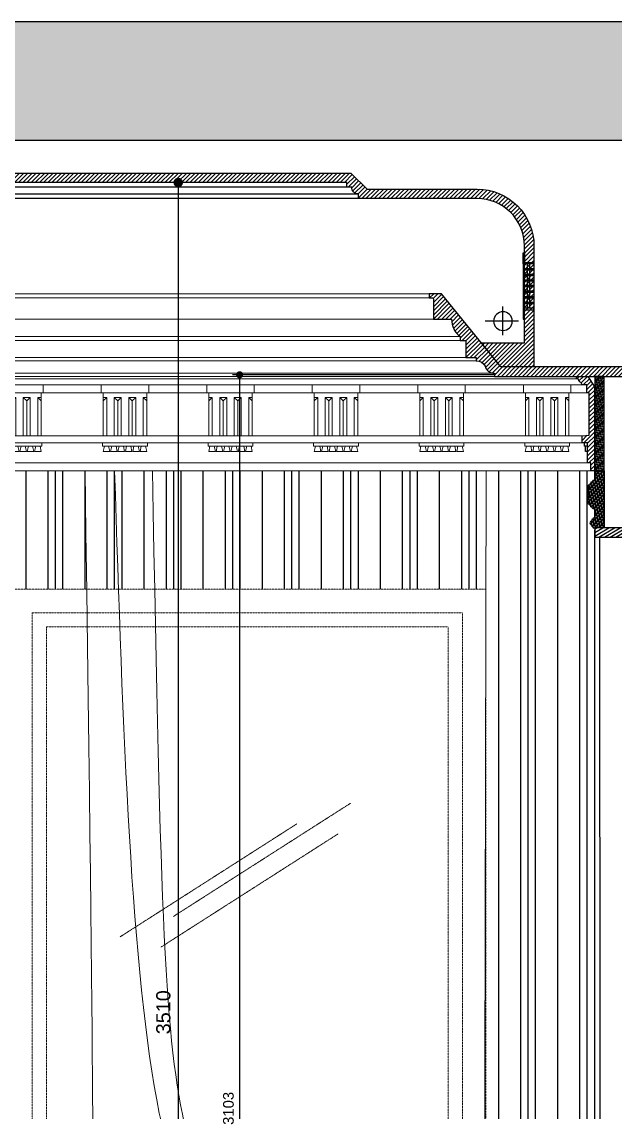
# Model space of a CAD drawing. Header units: inches. Extents: x 274057 to 444617, y 485849 to 635630.
# Drawn here: x 358413 to 359668, y 517943 to 520249 of the extents above; entities that cross this region are included whole.
import ezdxf

# ---------------------------------------------------------------- set-up
doc = ezdxf.new("R2010")
doc.units = ezdxf.units.IN
doc.header["$MEASUREMENT"] = 0
doc.linetypes.add('DASHDOT', pattern=[1, 0.5, -0.25, 0, -0.25])
doc.linetypes.add('HIDDEN', pattern=[0.375, 0.25, -0.125])
for name, color, linetype in [('Calliper_wall hatch_CHB', 8, 'Continuous'), ('CQ centerline', 8, 'Continuous'), ('CQ curtains and frames', 252, 'Continuous'), ('CQ Grg Gypsum', 41, 'Continuous'), ('CQ Light Elevation', 4, 'Continuous'), ('CQ PANEL DIMENSION', 1, 'Continuous'), ('CQ section wall', 3, 'Continuous'), ('CQ wall section', 5, 'Continuous'), ('CQ Wood Section', 60, 'Continuous'), ('FURNITURE', 252, 'Continuous'), ('gypsum', 31, 'Continuous'), ('Layer7', 8, 'Continuous'), ('METAL', 5, 'Continuous'), ('PROJECTION', 8, 'Continuous')]:
    doc.layers.add(name, color=color, linetype=linetype)
for name, color, linetype, lineweight in [('CQ Architectural Window', 8, 'HIDDEN', 18), ('CQ Grille', 211, 'A-4010 WALL SECTIONS$0$BATTING', 0), ('CQ gypsum 2', 42, 'Continuous', 0), ('CQ Gypsum Hatch', 8, 'Continuous', 20), ('CQ wooh hatch', 8, 'HIDDEN', 18)]:
    doc.layers.add(name, color=color, linetype=linetype, lineweight=lineweight)
doc.styles.get("Standard").update_dxf_attribs({"font": 'arial.ttf'})
doc.linetypes.add('A-4010 WALL SECTIONS$0$BATTING', pattern='A,0.0001,-0.1,[134,ltypeshp.shx,S=0.1,R=0,X=-0.1,Y=0],-0.2,[134,ltypeshp.shx,S=0.1,R=180,X=0.1,Y=0],-0.1', length=0.4001000000000001)
doc.dimstyles.new('chester 15', dxfattribs={"dimscale": 0.15, "dimtxt": 150, "dimasz": 100, "dimexe": 100, "dimexo": 0, "dimgap": 80, "dimtad": 1, "dimdec": 0, "dimzin": 0, "dimdsep": 46, "dimtxsty": 'Standard', "dimblk": 'DOT', "dimcen": 100, "dimclrd": 1, "dimclre": 1, "dimclrt": 3, "dimadec": 0, "dimazin": 0, "dimtfac": 1, "dimtdec": 0, "dimtofl": 0, "dimtmove": 0, "dimatfit": 3, "dimfxl": 1, "dimtolj": 1, "dimtzin": 0, "dimlwd": -1, "dimarcsym": 0})
doc.dimstyles.new('CQ 20', dxfattribs={"dimscale": 0.2, "dimtxt": 150, "dimasz": 100, "dimexe": 100, "dimexo": 20, "dimgap": 80, "dimtad": 1, "dimdec": 0, "dimzin": 0, "dimdsep": 46, "dimtxsty": 'Standard', "dimblk": 'DOT', "dimcen": 100, "dimclrd": 1, "dimclre": 1, "dimclrt": 3, "dimadec": 0, "dimazin": 0, "dimtfac": 1, "dimtdec": 0, "dimtofl": 0, "dimtmove": 0, "dimatfit": 3, "dimfxl": 1, "dimtolj": 1, "dimtzin": 0, "dimlwd": -1, "dimarcsym": 0})
pattern_1 = [(135, (0, 0), (-4.419417382415922, -4.419417382415921), [])]

# ---------------------------------------------------------------- blocks, each defined once
blk = doc.blocks.new('ff15 section c and d')
at = {"layer": 'Calliper_wall hatch_CHB', "ltscale": 300}
h = blk.add_hatch(dxfattribs=at)
h.set_pattern_fill('AR-CONC', color=256, scale=10, angle=-13.97142328298541, style=0)
h.set_pattern_definition([(36.02857671701459, (0, 0), (68.08902030313823, -23.40695012282104), [7.499999999999999, -82.49999999999999]), (341.0285767170146, (0, 0), (4.696115536243486, 76.3439315510138), [5.999999999999999, -65.99999999999999]), (86.48002117701459, (5.674084953584182, -1.950579099106356), (72.78513543292026, 52.93698073081826), [6.374019199999998, -70.11421119999999]), (32.21277671701459, (4.828758459330068, 19.40832532037343), (99.57057156855156, -41.8295132602665), [11.25, -123.75]), (82.66421220701459, (13.12630211951361, 15.92253007405435), (114.2200327004975, 71.96376963835556), [9.5610342, -105.171376]), (337.2127407070146, (4.828758459330068, 19.40832532037343), (114.2200326282026, 71.96376960434822), [8.999999999999998, -99.00000009999998]), (7.028576717014594, (13.32573150468427, 12.14186476061504), (48.20408439676929, -53.48239193755776), [7.5, -82.5]), (312.0285767170146, (13.32573150468427, 12.14186476061504), (41.11958765836135, 64.49518506525862), [6, -66]), (57.48002145701459, (17.34273850980581, 7.684998795658897), (89.32367130771898, 11.01279315133763), [6.374019000000001, -70.1142112]), (23.52857671701459, (0, 0), (9.217332202967913, 32.01097604041668), [0, -65.19999999999999, 0, -67, 0, -66.25]), (353.5285767170146, (0, 0), (35.05129027384089, 31.92285780031209), [0, -38.2, 0, -63.7, 0, -25.25]), (313.5285767170146, (-21.64028273221637, 5.384065682153026), (51.25843738430952, -15.07725946313922), [0, -25, 0, -78, 0, -103.5]), (303.5285767170146, (-31.34444539240308, 7.798444911818059), (59.01024838598843, -4.365975426402441), [0, -32.5, 0, -51.8, 0, -73.5])])
h.paths.add_polyline_path([(359082.0712778934, 520249.2839683096), (351543.955870374, 520249.2839683096), (351543.955870374, 519999.2839683681), (359082.0712778934, 519999.2839683681)])
h.paths.add_polyline_path([(359082.0712778934, 516299.2839683595), (351543.955870374, 516299.2839683595), (351543.955870374, 516049.2839684301), (359082.0712778934, 516049.2839684301)])
at = {"layer": 'CQ section wall', "elevation": -2.668161488496368e-07}
for points in [[(359082.0712778934, 520249.2839683121), (351543.955870374, 520249.2839683096)], [(351543.9558703739, 519999.2839683951), (359082.0712778934, 519999.2839683681)]]:
    blk.add_lwpolyline(points, dxfattribs=at)
blk = doc.blocks.new('ff15 section ceiling c and f')
at = {"layer": 'CQ Gypsum Hatch'}
h = blk.add_hatch(dxfattribs=at)
h.set_pattern_fill('ANSI31', color=256, scale=50, angle=90, style=0)
h.set_pattern_definition(pattern_1)
edge = h.paths.add_edge_path()
edge.add_line((394036.439633888, 532076.9053638317), (394287.719992024, 532076.9053637873))
edge.add_line((394287.719992024, 532076.9053637873), (394287.7199920233, 532086.9053637873))
edge.add_arc((394287.854280231, 532100.913211204), 14.00849108827068, 269.4507427432639, 360.0000000001615)
edge.add_line((394301.8627713193, 532100.913211204), (394311.8627713193, 532100.9132112039))
edge.add_line((394311.8627713193, 532100.9132112039), (394311.8627713189, 532110.9132125812))
edge.add_line((394311.8627713189, 532110.9132125811), (395291.0772127289, 532110.913211397))
edge.add_line((395291.0772127288, 532110.9132113971), (395291.0772127284, 532100.9132112039))
edge.add_line((395291.0772127285, 532100.9132112039), (395301.0772127284, 532100.9132112036))
edge.add_arc((395315.0857038166, 532100.9132112039), 14.00849108815448, 180.0000000005075, 270.5492572549534)
edge.add_line((395315.2199920238, 532086.9053637874), (395315.2199920238, 532076.9053638529))
edge.add_line((395315.2199920238, 532076.9053638527), (395465.2201379443, 532076.9053637873))
edge.add_line((395465.2201379443, 532076.9053637874), (395465.2201379437, 532086.9053637873))
edge.add_arc((395465.3544261516, 532100.9132112039), 14.00849108816001, 269.4507427423929, 359.9999999993524)
edge.add_line((395479.3629172397, 532100.9132112036), (395489.3629172397, 532100.9132112038))
edge.add_line((395489.3629172397, 532100.9132112038), (395489.3629172393, 532110.9132125811))
edge.add_line((395489.3629172393, 532110.9132125811), (396468.5772127289, 532110.913211397))
edge.add_line((396468.5772127289, 532110.9132113969), (396468.5772127284, 532100.9132112039))
edge.add_line((396468.5772127284, 532100.9132112039), (396478.5772127284, 532100.9132112038))
edge.add_arc((396492.5857038167, 532100.9132112039), 14.00849108830988, 180.0000000001041, 270.5492572545438)
edge.add_line((396492.7199920238, 532086.9053637872), (396492.7199920238, 532076.905363853))
edge.add_line((396492.7199920238, 532076.905363853), (396642.7198461024, 532076.9053637873))
edge.add_line((396642.7198461024, 532076.9053637873), (396642.7198461017, 532086.9053637875))
edge.add_arc((396642.8541343096, 532100.913211204), 14.0084910881034, 269.4507427424481, 359.9999999991214)
edge.add_line((396656.8626253977, 532100.9132112039), (396666.8626253977, 532100.9132112041))
edge.add_line((396666.8626253977, 532100.913211204), (396666.8626253973, 532110.9132125812))
edge.add_line((396666.8626253973, 532110.9132125812), (397646.077212729, 532110.9132113972))
edge.add_line((397646.077212729, 532110.9132113972), (397646.0772127285, 532100.913211204))
edge.add_line((397646.0772127284, 532100.913211204), (397656.0772127283, 532100.9132112039))
edge.add_arc((397670.0857038166, 532100.9132112039), 14.00849108825339, 180.0000000001616, 270.5492572548936)
edge.add_line((397670.2199920238, 532086.9053637873), (397670.2199920237, 532076.9053637874))
edge.add_line((397670.2199920237, 532076.9053637874), (397820.2199920233, 532076.9053637875))
edge.add_line((397820.2199920234, 532076.9053637875), (397820.2199920228, 532086.9053637874))
edge.add_arc((397820.3542802306, 532100.9132112039), 14.00849108818704, 269.450742742856, 359.999999999988)
edge.add_line((397834.3627713188, 532100.9132112039), (397844.3627713188, 532100.9132112039))
edge.add_line((397844.3627713188, 532100.9132112039), (397844.3627713185, 532110.9132125812))
edge.add_line((397844.3627713185, 532110.9132125813), (398823.5790644192, 532110.9132113974))
edge.add_line((398823.5790644193, 532110.9132113974), (398823.5790644189, 532100.9132112041))
edge.add_line((398823.5790644189, 532100.9132112041), (398833.5790644188, 532100.913211204))
edge.add_arc((398847.5875555072, 532100.9132112042), 14.00849108843663, 180.0000000012017, 270.5492572539634)
edge.add_line((398847.7218437142, 532086.9053637874), (398847.7218437142, 532076.9053637874))
edge.add_line((398847.7218437142, 532076.9053637874), (398997.7218437145, 532076.905363813))
edge.add_line((398997.7218437145, 532076.905363813), (399099.2795025873, 532076.905363813))
edge.add_arc((399099.2795025872, 531976.905363813), 100.0000000000745, -1.5006662579253316e-11, 89.9999999999851, ccw=False)
edge.add_line((399199.2795025873, 531976.905363813), (399199.2795025872, 531771.6342305428))
edge.add_line((399199.2795025872, 531771.6342305428), (399108.130818705, 531771.6342305428))
edge.add_line((399108.130818705, 531771.6342305429), (399149.2796168165, 531720.9131768205))
edge.add_line((399149.2796168164, 531720.9131768204), (399219.2795025872, 531720.913180852))
edge.add_line((399219.2795025872, 531720.9131808521), (399219.2795025872, 531976.905363813))
edge.add_arc((399099.2795025872, 531976.905363813), 120.000000000095, -2.710150644075063e-11, 89.99999999997961)
edge.add_line((399099.2795025872, 532096.905363813), (398997.7218437056, 532096.905363853))
edge.add_line((398997.7218437056, 532096.9053638529), (398866.0463409327, 532096.9053637955))
edge.add_line((398866.0463409327, 532096.9053637956), (398831.7109096194, 532130.9132113883))
edge.add_line((398831.7109096195, 532130.9132113883), (394303.7312234279, 532130.913216803))
edge.add_line((394303.7312234279, 532130.913216803), (394269.3957866476, 532096.9053637956))
edge.add_line((394269.3957866476, 532096.9053637956), (394036.1641848926, 532096.905363813))
edge.add_arc((394036.1641848402, 531976.9053638132), 119.9999999999142, 89.99999997499219, 180.00000000002)
edge.add_line((393916.1641848402, 531976.905363813), (393916.16418484, 531720.9131821765))
edge.add_line((393916.16418484, 531720.9131821766), (393986.1641848399, 531720.9131821766))
edge.add_line((393986.16418484, 531720.9131821766), (394027.3129793521, 531771.6342314623))
edge.add_line((394027.3129793521, 531771.6342314621), (393936.1641848401, 531771.6342314619))
edge.add_line((393936.1641848401, 531771.634231462), (393936.1641848402, 531976.9053638132))
edge.add_arc((394036.1641848403, 531976.9053638128), 100.0000000001877, 89.99999999828651, 179.9999999998314, ccw=False)
h = blk.add_hatch(dxfattribs=at)
h.set_pattern_fill('ANSI31', color=256, scale=50, angle=90, style=0)
h.set_pattern_definition(pattern_1)
edge = h.paths.add_edge_path()
edge.add_line((393999.6838744154, 531700.9131768206), (393337.7222508297, 531700.9132141671))
edge.add_line((393337.7222508297, 531700.9132141671), (393337.7222480112, 531720.913214167))
edge.add_line((393337.7222480112, 531720.913214167), (393986.1645909117, 531720.9131768205))
edge.add_line((393986.1645909117, 531720.9131768205), (394111.8037316749, 531875.7791729311))
edge.add_line((394111.8037316749, 531875.7791729311), (394137.722249785, 531875.7791729311))
edge.add_line((394137.722249785, 531875.7791729311), (394137.722249785, 531867.0799875857))
edge.add_line((394137.722249785, 531867.0799875857), (394131.8226496583, 531867.0799875855))
edge.add_arc((394131.8226496581, 531864.3494917736), 2.730495811905712, 89.99999999633577, 180.2479022260999)
edge.add_line((394129.0921794042, 531864.3376777468), (394129.0921794042, 531821.8072936138))
edge.add_line((394129.0921794042, 531821.8072936138), (394090.3470109589, 531821.8072936139))
edge.add_arc((394048.4109384157, 531820.0844115071), 41.97144866576382, -55.60818695328862, 2.352590150079095, ccw=False)
edge.add_line((394072.1184733269, 531785.4498147643), (394072.118473327, 531776.8095805743))
edge.add_line((394072.118473327, 531776.8095805743), (394060.1055194452, 531776.8095805743))
edge.add_line((394060.1055194452, 531776.8095805743), (394060.1055194453, 531740.5795928838))
edge.add_line((394060.1055194453, 531740.5795928838), (394038.2115717785, 531740.5795928839))
edge.add_line((394038.2115717785, 531740.5795928839), (394038.2115717785, 531733.8983895143))
edge.add_arc((394036.9839854745, 531715.19466643), 18.74396503805307, 86.24487708786091, 157.932666696458)
edge.add_arc((394000.2448366768, 531727.6860327331), 20.12030587967556, 268.4023634817237, 344.2858873606012, ccw=False)
edge.add_line((393999.6838744154, 531707.5735483009), (393999.6838744154, 531700.9131768206))
edge.add_line((393999.6838744154, 531700.9131768206), (393990.8790836777, 531700.9131768204))
at = {"layer": 'CQ Grg Gypsum'}
for points, elevation in [([(394036.439633888, 532076.9053638317), (394287.719992024, 532076.9053637873), (394287.7199920233, 532086.9053637873, 0.417024134003028), (394301.8627713193, 532100.913211204), (394311.8627713193, 532100.9132112039), (394311.8627713189, 532110.9132125811), (395291.0772127288, 532110.9132113971)], -1.466518336030662e-07), ([(398831.7109096195, 532130.9132113883), (394303.7312234279, 532130.913216803), (394269.3957866476, 532096.9053637956), (394036.1641848925, 532096.905363813, 0.4142135625012153), (393916.1641848402, 531976.905363813), (393916.16418484, 531720.9131821765), (393986.1641848399, 531720.9131821765), (394027.3129793521, 531771.6342314621), (393936.16418484, 531771.634231462), (393936.1641848402, 531976.905363813, -0.4142135623811371), (394036.1641848434, 532076.905363813)], -1.466518336030662e-07), ([(393999.6838744154, 531700.9131768206), (393337.7222508297, 531700.9132141671), (393337.7222480112, 531720.913214167), (393986.1645909117, 531720.9131768205), (394111.8037316749, 531875.7791729311), (394137.722249785, 531875.7791729311), (394137.722249785, 531867.0799875857), (394131.8226496583, 531867.0799875855, 0.4154813949706535), (394129.0921794042, 531864.3376777468), (394129.0921794042, 531821.8072936138), (394090.3470109589, 531821.8072936139, -0.2584350037517542), (394072.1184733269, 531785.4498147643), (394072.118473327, 531776.8095805743), (394060.1055194452, 531776.8095805743), (394060.1055194453, 531740.5795928838), (394038.2115717785, 531740.5795928839), (394038.2115717785, 531733.8983895143, 0.3234142676471498), (394019.6131474337, 531722.2366981758, -0.3437592340717269), (393999.6838744154, 531707.5735483009), (393999.6838744154, 531700.9131768206), (393990.8790836777, 531700.9131768204)], -0.001452036967413066)]:
    blk.add_lwpolyline(points, format="xyb", dxfattribs=dict(at, elevation=elevation))
at = {"layer": 'CQ Light Elevation'}
for p, q in [((393981.7390478278, 531787.8580401681, -1.01819976934623e-07), (393981.7390478278, 531849.0674074807, -1.466518336030662e-07)), ((393981.7390478278, 531787.858040168, -1.01819976934623e-07), (393981.7390478278, 531849.0674074807, -1.466518336030662e-07)), ((393949.0055866157, 531817.811355293, 7.190623129435872e-08), (394019.6873549298, 531817.8113552933, -3.505957389105495e-07)), ((393949.0055866157, 531817.8113552933, 7.190623129457556e-08), (394019.6873549298, 531817.8113552933, -3.505957389105495e-07))]:
    blk.add_line(p, q, dxfattribs=at)
for centre in [(393981.7390478281, 531817.8113552933, -1.2375882043952e-07), (393981.7390478278, 531817.8113552933, -1.23758820438219e-07)]:
    blk.add_circle(centre, 19.72674953134264, dxfattribs=at)
blk = doc.blocks.new('_Dot')
at = {"color": 0, "linetype": 'ByBlock', "lineweight": -2}
blk.add_line((-0.5, 0), (-1, 0), dxfattribs=at)
at = {"color": 0, "linetype": 'ByBlock', "const_width": 0.5}
blk.add_lwpolyline([(-0.25, 0, 1), (0.25, 0, 1)], format="xyb", close=True, dxfattribs=at)
blk = doc.blocks.new('*D285')
at = {"layer": 'CQ PANEL DIMENSION', "color": 1, "lineweight": -2, "transparency": 16777216}
for p, q in [((358812.9273139065, 519909.2839683277), (358723.9686641615, 519909.2839683277)), ((358812.9273139068, 516399.2839683149), (358723.9686641615, 516399.2839683149))]:
    blk.add_line(p, q, dxfattribs=at)
at = {"layer": 'CQ PANEL DIMENSION', "color": 1, "transparency": 16777216}
blk.add_line((358743.9686641615, 519889.2839683277), (358743.9686641615, 516419.2839683149), dxfattribs=at)
at = {"layer": 'Defpoints', "color": 0, "transparency": 16777216}
for p in [(358816.9273139065, 519909.2839683277, 0.001451770151264218), (358743.9686641615, 516399.2839683149), (358816.9273139068, 516399.2839683149, -3.133333870597443e-05)]:
    blk.add_point(p, dxfattribs=at)
at = {"layer": 'CQ PANEL DIMENSION', "color": 1, "transparency": 16777216, "xscale": 20, "yscale": 20, "zscale": 20}
for p, rotation in [((358743.9686641615, 519909.2839683277), 90), ((358743.9686641615, 516399.2839683149), 270)]:
    blk.add_blockref('_Dot', p, dxfattribs=dict(at, rotation=rotation))
at = {"layer": 'CQ PANEL DIMENSION', "color": 3, "transparency": 16777216, "insert": (358712.6412426064, 518154.2839683211), "char_height": 30, "attachment_point": 5, "rotation": 90}
blk.add_mtext('\\A1;3510', dxfattribs=at)
blk = doc.blocks.new('DIFFUSER SEC')
at = {"layer": 'FURNITURE', "color": 251, "linetype": 'Continuous', "lineweight": 0}
for p, q in [((55028.50211812685, -20119.84090920478), (55028.50211812685, -20213.84090920665)), ((55051.50211812708, -20119.84090920478), (55051.50211812708, -20213.84090920665))]:
    blk.add_line(p, q, dxfattribs=at)
at = {"layer": 'Layer7', "linetype": 'DASHDOT', "ltscale": 1000}
for p, q in [((55028.66382887423, -20116.84090920667), (55028.50211812684, -20116.67919845927)), ((55048.50211812684, -20217.50150354892), (55047.84152378461, -20216.84090920667))]:
    blk.add_line(p, q, dxfattribs=at)
at = {"layer": 'METAL'}
for points in [[(55048.50211812684, -20096.84090920664), (55048.50211812684, -20116.84090920665), (55028.50211812685, -20116.84090920665), (55028.50211812685, -20119.84090920478), (55051.50211812708, -20119.84090920478), (55051.50211812708, -20096.84090920664), (55048.50211812684, -20096.84090920664)], [(55048.50211812684, -20236.84090920665), (55048.50211812684, -20216.84090920664), (55028.50211812685, -20216.84090920664), (55028.50211812685, -20213.84090920665), (55051.50211812708, -20213.84090920665), (55051.50211812708, -20236.84090920665), (55048.50211812684, -20236.84090920665)]]:
    blk.add_lwpolyline(points, dxfattribs=at)
for points in [[(55028.50211812685, -20130.21590920665), (55051.50211812708, -20130.21590920665), (55051.50211812708, -20132.21590920664), (55028.50211812685, -20132.21590920664)], [(55028.50211812685, -20142.09090920478), (55051.50211812708, -20142.09090920478), (55051.50211812708, -20144.09090920664), (55028.50211812685, -20144.09090920664)], [(55028.50211812685, -20153.96590920664), (55051.50211812708, -20153.96590920664), (55051.50211812708, -20155.96590920664), (55028.50211812685, -20155.96590920664)], [(55028.50211812685, -20165.84090920664), (55051.50211812708, -20165.84090920664), (55051.50211812708, -20167.84090920664), (55028.50211812685, -20167.84090920664)], [(55028.50211812685, -20177.71590920665), (55051.50211812708, -20177.71590920665), (55051.50211812708, -20179.71590920665), (55028.50211812685, -20179.71590920665)], [(55028.50211812685, -20189.59090920664), (55051.50211812708, -20189.59090920664), (55051.50211812708, -20191.59090920664), (55028.50211812685, -20191.59090920664)], [(55028.50211812685, -20201.46590920664), (55051.50211812708, -20201.46590920664), (55051.50211812708, -20203.46590920664), (55028.50211812685, -20203.46590920664)]]:
    blk.add_lwpolyline(points, close=True, dxfattribs=at)
at = {"layer": 'PROJECTION'}
for p, q in [((55037.50211812684, -20130.21590920665), (55037.50211812684, -20119.84090920478)), ((55037.50211812684, -20142.09090920478), (55037.50211812684, -20132.21590920664)), ((55042.50211812707, -20130.21590920665), (55042.50211812707, -20119.84090920478)), ((55042.50211812707, -20142.09090920478), (55042.50211812707, -20132.21590920664)), ((55037.50211812684, -20153.96590920664), (55037.50211812684, -20144.09090920664)), ((55037.50211812684, -20165.84090920664), (55037.50211812684, -20155.96590920664)), ((55042.50211812707, -20153.96590920664), (55042.50211812707, -20144.09090920664)), ((55042.50211812707, -20165.84090920664), (55042.50211812707, -20155.96590920664)), ((55037.50211812684, -20177.71590920665), (55037.50211812684, -20167.84090920664)), ((55037.50211812684, -20189.59090920664), (55037.50211812684, -20179.71590920665)), ((55042.50211812707, -20177.71590920665), (55042.50211812707, -20167.84090920664)), ((55042.50211812707, -20189.59090920664), (55042.50211812707, -20179.71590920665)), ((55037.50211812684, -20201.46590920664), (55037.50211812684, -20191.59090920664)), ((55037.50211812684, -20213.84090920665), (55037.50211812684, -20203.46590920664)), ((55042.50211812707, -20201.46590920664), (55042.50211812707, -20191.59090920664)), ((55042.50211812707, -20213.84090920665), (55042.50211812707, -20203.46590920664))]:
    blk.add_line(p, q, dxfattribs=at)
blk = doc.blocks.new('ff-15 window')
at = {"layer": 'CQ Architectural Window', "color": 251}
for p, q in [((359270.838553891, 512560.3389611514, -0.0267545506809401), (359645.0452406151, 512799.4731687176, -0.0267545506809401)), ((359157.861089178, 512517.0913094016, -0.0267545506809401), (359532.067775902, 512756.2255169678, -0.0267545506809401)), ((359244.3969435978, 512495.4674835266, -0.0267545506809401), (359618.6036303218, 512734.6016910928, -0.0267545506809401))]:
    blk.add_line(p, q, dxfattribs=at)
at = {"layer": 'CQ Architectural Window', "elevation": -0.0267545506809401}
for points in [[(354831.910789344, 513252.5183503591), (359931.910789344, 513252.5183503592), (359931.9107893439, 510602.5183503599), (354831.9107893441, 510602.5183503599)], [(359881.9107893417, 513202.5183503595), (358971.9107893419, 513202.5183503593), (358971.9107893418, 510652.5183503593), (359881.9107893415, 510652.5183503595)], [(359851.9107893417, 513172.5183503596), (359001.910789342, 513172.5183503592), (359001.9107893418, 510682.5183503592), (359851.9107893415, 510682.5183503596)]]:
    blk.add_lwpolyline(points, close=True, dxfattribs=at)
blk = doc.blocks.new('*D393')
at = {"layer": 'CQ PANEL DIMENSION', "color": 1, "lineweight": -2, "transparency": 16777216}
for p, q in [((359413.1377527294, 519502.6141194876), (358858.814624485, 519502.6141194876)), ((359395.0996708643, 516399.2839683145), (358858.814624485, 516399.2839683145))]:
    blk.add_line(p, q, dxfattribs=at)
at = {"layer": 'CQ PANEL DIMENSION', "color": 1, "transparency": 16777216}
blk.add_line((358873.814624485, 519487.6141194876), (358873.814624485, 516414.2839683145), dxfattribs=at)
at = {"layer": 'Defpoints', "color": 0, "transparency": 16777216}
for p in [(359413.1377527294, 519502.6141194876, -8.161583353594182e-08), (358873.814624485, 516399.2839683145), (359395.0996708643, 516399.2839683145, -0.02675467039130908)]:
    blk.add_point(p, dxfattribs=at)
at = {"layer": 'CQ PANEL DIMENSION', "color": 1, "transparency": 16777216, "xscale": 15, "yscale": 15, "zscale": 15}
for p, rotation in [((358873.814624485, 519502.6141194876), 90), ((358873.814624485, 516399.2839683145), 270)]:
    blk.add_blockref('_Dot', p, dxfattribs=dict(at, rotation=rotation))
at = {"layer": 'CQ PANEL DIMENSION', "color": 3, "transparency": 16777216, "insert": (358850.3190583186, 517950.9490439011), "char_height": 22.5, "attachment_point": 5, "rotation": 90}
blk.add_mtext('\\A1;3103', dxfattribs=at)
blk = doc.blocks.new('tv cabinet fireplace')
at = {"layer": 'CQ centerline'}
h = blk.add_hatch(dxfattribs=at)
h.set_pattern_fill('ANSI31', color=256, scale=49.99999999999999, angle=-13.97142328298574, style=0)
h.set_pattern_definition([(31.02857671701426, (0, 15.12043466360774), (-3.221659560689478, 5.355689467754649), [])])
h.paths.add_polyline_path([(362267.4341588988, 519159.2441683802), (362267.4341588988, 516399.283968332), (362285.4341588989, 516399.283968332), (362285.4341588989, 519179.2441683802), (361835.4343143394, 519179.2441683802), (361835.4343143394, 519169.2441683802), (361835.4343143394, 519159.2441683802), (361845.4341588988, 519159.2441683802)])
at = {"layer": 'CQ wooh hatch'}
h = blk.add_hatch(dxfattribs=at)
h.set_pattern_fill('GOST_WOOD', color=256, angle=44.99999999999999, style=0)
h.set_pattern_definition([(135, (7810.334397408355, 1.722946763038635e-08), (4.242640687119286, 4.242640687119285), [10, -2]), (135, (7813.162824533123, 1.722946763038635e-08), (4.242640687119286, 4.242640687119285), [6, -1.5, 3, -1.5]), (135, (7816.698358439025, -0.7071067639626563), (4.242640687119286, 4.242640687119285), [10, -2])])
h.paths.add_polyline_path([(361835.4343143394, 519299.4129673586), (361855.434303063, 519299.4129673586), (361855.434303063, 519499.2839468513), (361835.4343143394, 519499.2839468513)])
at = {"layer": 'CQ wooh hatch', "ltscale": 1000}
h = blk.add_hatch(dxfattribs=at)
h.set_pattern_fill('GOST_WOOD', color=256, angle=44.99999999999999, style=0)
h.set_pattern_definition([(135, (-324614.486801512, -516379.2839387979), (4.242640687119286, 4.242640687119285), [10, -2]), (135, (-324611.6583743872, -516379.2839387979), (4.242640687119286, 4.242640687119285), [6, -1.5, 3, -1.5]), (135, (-324608.1228404813, -516379.9910455791), (4.242640687119286, 4.242640687119285), [10, -2])])
edge = h.paths.add_edge_path()
edge.add_line((361855.4343143394, 519299.4129673586), (361835.4343143394, 519299.4129673586))
edge.add_line((361835.4343143394, 519299.4129673586), (361835.4344197658, 519279.4129462735))
edge.add_line((361835.4344197658, 519279.4129462735), (361831.434419766, 519279.4129462737))
edge.add_arc((361827.4344766728, 519279.4129462736), 3.999943093163894, -90.00000000083378, 1.6675016922818031e-09, ccw=False)
edge.add_line((361827.4344766727, 519275.4130031804), (361827.4344766727, 519272.4130458606))
edge.add_arc((361827.4344766728, 519269.4130885406), 2.999957319989335, 90.0000000011117, 179.9999999988883)
edge.add_line((361824.4345193528, 519269.4130885407), (361821.4345620329, 519269.4130885407))
edge.add_line((361821.4345620329, 519269.4130885407), (361821.4345620329, 519249.3283747403))
edge.add_line((361821.4345620329, 519249.3283747403), (361821.4345620329, 519229.2440471981))
edge.add_line((361821.4345620329, 519229.2440471981), (361824.4345193528, 519229.2440471981))
edge.add_arc((361827.4344766728, 519229.2440471982), 2.999957319989336, 180.0000000011117, 269.9999999988883)
edge.add_line((361827.4344766727, 519226.2440898782), (361827.4344766727, 519223.2441325583))
edge.add_arc((361827.4344766728, 519219.2441894652), 3.999943093163893, -1.6676153791195247e-09, 90.00000000083378, ccw=False)
edge.add_line((361831.434419766, 519219.2441894651), (361835.4344197658, 519219.2441894653))
edge.add_line((361835.4344197658, 519219.2441894653), (361835.4343143394, 519199.2441683802))
edge.add_line((361835.4343143394, 519199.2441683802), (361832.4343143394, 519199.2441683802))
edge.add_arc((361829.4343143394, 519199.2441683802), 3, -90, 0, ccw=False)
edge.add_line((361829.4343143394, 519196.2441683802), (361829.4343143394, 519193.2441683802))
edge.add_arc((361829.4343143394, 519189.2441683802), 4, 90, 270)
edge.add_line((361829.4343143394, 519185.2441683802), (361829.4343143394, 519182.2441683802))
edge.add_arc((361829.4343143394, 519179.2441683802), 3, 0, 89.9999999999967, ccw=False)
edge.add_line((361832.4343143394, 519179.2441683802), (361855.4343143394, 519179.2441683802))
edge.add_line((361855.4343143394, 519179.2441683802), (361855.4343143394, 519299.4129673586))
at = {"layer": 'CQ Wood Section', "ltscale": 1000}
for p, q in [((361835.4343143394, 519299.4129673586, 0.09197969155274127), (361855.4343143394, 519299.4129673586, 0.09197969155274127)), ((361855.4343143394, 519299.4129673586, 0.09197969155274127), (361855.4343143394, 519179.2441683802, 0.09197969155274127)), ((361845.4341588988, 519159.2441683802, 0.09197969155274124), (361846.4341588989, 517521.283968332, 0.09197969155274127))]:
    blk.add_line(p, q, dxfattribs=at)
at = {"layer": 'CQ Wood Section', "ltscale": 1000, "elevation": 0.09197969155274127}
blk.add_lwpolyline([(361835.4343143394, 519299.4129673586), (361855.434303063, 519299.4129673586), (361855.434303063, 519499.2839468513), (361835.4343143394, 519499.2839468513)], close=True, dxfattribs=at)
for points in [[(361835.4343143394, 519299.4129673586), (361835.4344197658, 519279.4129462735), (361831.434419766, 519279.4129462737, -0.4142135623858818), (361827.4344766727, 519275.4130031804), (361827.4344766727, 519272.4130458606, 0.4142135623617291), (361824.4345193528, 519269.4130885407), (361821.4345620329, 519269.4130885407), (361821.4345620329, 519249.3283747403)], [(361835.4343143394, 519199.2441683802), (361835.4344197658, 519219.2441894653), (361831.434419766, 519219.2441894651, 0.4142135623858818), (361827.4344766727, 519223.2441325583), (361827.4344766727, 519226.2440898782, -0.4142135623617291), (361824.4345193528, 519229.2440471981), (361821.4345620329, 519229.2440471981), (361821.4345620329, 519249.3283747403)], [(361835.4343143394, 519199.2441683802), (361832.4343143394, 519199.2441683802, -0.4142135623730951), (361829.4343143394, 519196.2441683802), (361829.4343143394, 519193.2441683802, 1), (361829.4343143394, 519185.2441683802), (361829.4343143394, 519182.2441683802, -0.4142135623730951), (361832.4343143394, 519179.2441683802), (361835.4343143394, 519179.2441683802)]]:
    blk.add_lwpolyline(points, format="xyb", dxfattribs=at)
blk.add_lwpolyline([(362267.4341588988, 519159.2441683802), (362267.4341588988, 516399.283968332), (362285.4341588989, 516399.283968332), (362285.4341588989, 519179.2441683802), (361835.4343143394, 519179.2441683802), (361835.4343143394, 519169.2441683802), (361835.4343143394, 519159.2441683802), (361845.4341588988, 519159.2441683802), (362267.4341588988, 519159.2441683802)], dxfattribs=at)
blk = doc.blocks.new('curtain')
at = {"layer": 'FURNITURE', "lineweight": 0, "elevation": -8.398393699991617e-09}
blk.add_lwpolyline([(3372.044480324897, -4.158439340943005), (3378.483184245008, 2875.902570949576)], dxfattribs=at)
at = {"layer": 'FURNITURE', "lineweight": 0}
for points, knots in [([(2508.169313423336, 2.18168350745691, -0.02700318607798366), (2510.905364719802, 25.89944395219209, -0.02700318607798366), (2532.7841845043, 215.5583904546802, -0.02700318607798366), (2533.821385241114, 513.4456393124419, -0.02700318607798366), (2533.821385241114, 930.5893326184596, -0.02700318607798366), (2544.008770249551, 1238.924214464554, -0.02700340622010036), (2544.008808369457, 1238.925368214608, -0.02700340622092406), (2544.00884648948, 1238.926521965826, -0.02700340622174786), (2544.008884609502, 1238.927675717103, -0.02700340622257156), (2547.214268856216, 1335.942678464227, -0.02700347548863582), (2550.419653102814, 1432.957681211061, -0.02700354475470007), (2529.908149552648, 2875.902571053826, -0.02699897863667684)], [0, 0, 0, 0, 71.62929530941246, 572.7832827564216, 1105.042083529324, 1105.042083529324, 1105.042083529324, 1105.044075174225, 1105.044075174225, 1105.044075174225, 1272.514684119159, 1272.514684119159, 1272.514684119159, 1272.514684119159]), ([(2672.321697611245, 2875.902570950682, -1.206563453002858e-06), (2690.583989194245, 1923.409747907019, -1.40331552430002e-06), (2698.830378498009, 1609.122112047276, -4.452849553000381e-07), (2794.192829937092, 1307.610902512155, -1.94712381300019e-07), (2958.54577310069, 1121.329012471077, -1.933844788000374e-07), (3145.335307029542, 1060.278986827063, -1.933844788000374e-07), (3268.740287557303, 1135.053926694964, -1.933844788000374e-07), (3363.976321242808, 1248.365686102305, 2.675257272999939e-07), (3307.107234449533, 1175.685065262602, -1.933844788000374e-07), (3216.092301827332, 1085.763681794982, -1.933844788000374e-07), (3060.665021598921, 1055.996369054425, -1.933844788000374e-07), (2883.754132653936, 1129.820399749384, -7.519055510000778e-08), (2748.176211313461, 1288.069422897883, -1.933844788000374e-07), (2631.137518683565, 1680.827401608811, -3.119784662000084e-07), (2609.980418490304, 2330.313235226262, -7.075880238999904e-07), (2592.407627891866, 2875.902570949518, -0.001699469130076781)], [276.5033841047374, 276.5033841047374, 276.5033841047374, 276.5033841047374, 756.8415233349588, 881.9374408867433, 1071.680382321919, 1208.200708781948, 1265.782784957043, 1265.782784957043, 1265.782784957043, 1339.153286695173, 1461.665571262057, 1598.185897722087, 1787.928839157262, 1913.024756709047, 2402.86302042631, 2402.86302042631, 2402.86302042631, 2402.86302042631])]:
    blk.add_open_spline(points, degree=3, knots=knots, dxfattribs=at)
blk = doc.blocks.new('A$C591968EE')
at = {"layer": 'CQ Gypsum Hatch'}
h = blk.add_hatch(dxfattribs=at)
h.set_pattern_fill('ANSI31', color=256, scale=50, angle=90, style=0)
h.set_pattern_definition([(135, (-374960.8783833405, -519569.8763835346), (-4.419417382415922, -4.419417382415921), [])])
edge = h.paths.add_edge_path()
edge.add_line((16.43129899771884, 182.108588511066), (27.5959873063839, 182.108588511066))
edge.add_spline(control_points=[(27.59598730644211, 182.108588511066), (27.61488452227786, 182.8861140049412), (27.65838077431545, 184.6757661457523), (28.96725968504325, 187.0891803819104), (31.45426044473425, 188.5070010274067), (33.50005743326619, 190.2403756938293), (34.66457413649186, 192.5859310328378), (34.71766845742241, 194.060679528804), (34.74138782406226, 194.7195089160814)], knot_values=[0, 0, 0, 0, 0.1036168499103441, 0.2384977974349778, 0.342020662005747, 0.484181618167997, 0.5926342079537394, 0.6802063126918177, 0.6802063126918177, 0.6802063126918177, 0.6802063126918177], degree=3, periodic=0)
edge.add_line((34.74138782406226, 194.7195089160814), (38.31408808333799, 194.7195089160814))
edge.add_line((38.31408808333799, 194.7195089160814), (38.31408808333799, 199.9995565730496))
edge.add_line((38.31408808333799, 199.9995565730496), (14.38504830608144, 199.9995565730496))
edge.add_line((14.38504830608144, 199.9995565730496), (-0.0001936270855367184, 177.0260675977333))
edge.add_line((-0.0001936270855367184, 177.0260675977333), (-0.0001936272019520402, -7.581163663417101e-05))
edge.add_line((-0.0001936272019520402, -7.581163663417101e-05), (8.459711545496248, -7.581163663417101e-05))
edge.add_line((8.459711545496248, -7.581163663417101e-05), (8.459711545496248, 16.81448472652119))
edge.add_line((8.459711545496248, 16.81448472652119), (15.15852453035768, 16.81448472652119))
edge.add_line((15.15852453035768, 16.81448472652119), (15.15852453035768, 59.41137141908985))
edge.add_line((15.15852453035768, 59.41137141908985), (26.54650660452899, 59.41137141908985))
edge.add_line((26.54650660452899, 59.41137141908985), (26.54650660452899, 74.20818469289225))
edge.add_line((26.54650660452899, 74.20818469289225), (11.58582427108195, 75.77754367690068))
edge.add_line((11.58582427108195, 75.77754367690068), (11.58582427119836, 165.2940279766335))
edge.add_line((11.58582427119836, 165.2940279766335), (16.43129899771884, 165.2940279766335))
edge.add_line((16.43129899771884, 165.2940279766335), (16.43129899771884, 182.108588511066))
at = {"layer": 'CQ Grg Gypsum'}
for p, q in [((14.38504830608144, 199.9995565730496), (-0.0001936270855367184, 177.0260675977333)), ((38.31408808333799, 199.9995565730496), (14.38504830608144, 199.9995565730496)), ((34.74138782406226, 194.7195089160814), (38.31408808333799, 194.7195089160814)), ((38.31408808333799, 194.7195089160814), (38.31408808333799, 199.9995565730496)), ((-0.0001936272019520402, -7.581163663417101e-05), (-0.0001936270855367184, 177.0260675977333)), ((11.58582427108195, 75.77754367690068), (11.58582427119836, 165.2940279766335)), ((11.58582427119836, 165.2940279766335), (16.43129899771884, 165.2940279766335)), ((16.43129899771884, 182.108588511066), (27.59598730644211, 182.108588511066)), ((16.43129899771884, 165.2940279766335), (16.43129899771884, 182.108588511066)), ((26.54650660452899, 74.20818469289225), (11.58582427108195, 75.77754367690068)), ((26.54650660452899, 59.41137141908985), (26.54650660452899, 74.20818469289225)), ((15.15852453035768, 59.41137141908985), (26.54650660452899, 59.41137141908985)), ((15.15852453035768, 16.81448472652119), (15.15852453035768, 59.41137141908985)), ((15.15852453035768, 52.46135306346696), (21.63404374883976, 52.46135306346696)), ((19.62439985421952, 41.25164603989106), (19.62439985421952, 52.46135306346696)), ((21.63404374883976, 52.46135306346696), (21.63404374883976, 59.41137141908985)), ((15.15852453035768, 41.25164603989106), (19.62439985421952, 41.25164603989106)), ((8.459711545496248, 16.81448472652119), (15.15852453035768, 16.81448472652119)), ((8.459711545496248, -7.581163663417101e-05), (8.459711545496248, 16.81448472652119)), ((-0.0001936272019520402, -7.581163663417101e-05), (8.459711545496248, -7.581163663417101e-05))]:
    blk.add_line(p, q, dxfattribs=at)
blk.add_open_spline([(34.74138782406226, 194.7195089160814), (34.71766845742241, 194.060679528804), (34.66457413649186, 192.5859310328378), (33.50005743326619, 190.2403756938293), (31.45426044473425, 188.5070010274067), (28.96725968504325, 187.0891803819104), (27.65838077431545, 184.6757661457523), (27.61488452227786, 182.8861140049412), (27.59598730644211, 182.108588511066)], degree=3, knots=[0, 0, 0, 0, 0.08757210473807825, 0.1960246945238208, 0.3381856506860708, 0.4417085152568399, 0.5765894627814736, 0.6802063126918177, 0.6802063126918177, 0.6802063126918177, 0.6802063126918177], dxfattribs=at)
blk = doc.blocks.new('A$C11B46C9D')
at = {"layer": 'CQ gypsum 2', "lineweight": 0}
for p, q in [((-0.0001620324910618365, 194.6588426323142), (223.2751500969171, 194.6588426323142)), ((-0.0001620324910618365, 182.0479222272988), (223.2751500969171, 182.0479222272988)), ((-0.0001620324910618365, 165.2333616928663), (223.2751500969171, 165.2333616928663)), ((61.40054880309617, 182.0479222272988), (61.40054880309617, 165.2333616929245)), ((65.58696090563899, 165.2333616929245), (65.58696090563899, 74.14751840918325)), ((157.6880271588452, 165.2333616929245), (157.688027158787, 74.14751840918325)), ((161.8744392613298, 182.0479222272988), (223.2751500969753, 182.0479222272988)), ((161.8744392613298, 182.0479222272988), (161.8744392613298, 165.2333616928663)), ((161.8744392613298, 165.2333616928663), (223.2751500969753, 165.2333616928663)), ((65.58696090563899, 155.4248680452001), (72.95504620618885, 155.4248680452001)), ((65.58696090563899, 148.4475145412725), (72.95504620618885, 155.4248680452001)), ((72.95504620618885, 155.4248680452001), (72.95504620618885, 74.14751840918325)), ((88.91923102218425, 155.4248680452001), (88.91923102218425, 74.14751840918325)), ((88.91923102218425, 155.4248680452001), (96.28731632273411, 148.4475145412725)), ((88.91923102218425, 155.4248680452001), (103.655401623284, 155.4248680452001)), ((96.28731632273411, 148.4475145412725), (103.655401623284, 155.4248680452001)), ((96.28731632273411, 148.4475145412725), (96.28731632273411, 74.14751840918325)), ((103.655401623284, 155.4248680452001), (103.655401623284, 74.14751840918325)), ((119.6195864402107, 155.4248680452001), (119.6195864402107, 74.14751840918325)), ((119.6195864402107, 155.4248680452001), (134.3557570413104, 155.4248680452001)), ((119.6195864402107, 155.4248680452001), (126.9876717407606, 148.4475145412725)), ((126.9876717407606, 148.4475145412725), (134.3557570413104, 155.4248680452001)), ((126.9876717407606, 148.4475145412725), (126.9876717408188, 74.14751840918325)), ((134.3557570413104, 155.4248680452001), (134.3557570413104, 74.14751840918325)), ((150.3199418582371, 155.4248680452001), (150.3199418582371, 74.14751840918325)), ((150.3199418582371, 155.4248680452001), (157.688027158787, 148.4475145412725)), ((150.3199418582371, 155.4248680452001), (157.688027158787, 155.4248680452001)), ((-0.0001620324910618365, 74.14751840912504), (223.2751500969171, 74.14751840912504)), ((-0.0001620324910618365, 59.35070513532264), (223.2751500969171, 59.35070513532264)), ((64.19149020448094, 59.35070513532264), (64.19149020448094, 52.42917045735521)), ((64.19149020448094, 52.42917045735521), (159.0834978590137, 52.42917045735521)), ((68.09880816604709, 52.42917045735521), (65.53114207688486, 41.26540485181613)), ((77.02982065215474, 52.42917045735521), (79.59748674131697, 41.26540485181613)), ((83.72808001603698, 52.42917045735521), (81.16041392687475, 41.26540485181613)), ((92.65909250028199, 52.42917045735521), (95.22675859037554, 41.26540485181613)), ((99.35735186509555, 52.42917045735521), (96.78968577593332, 41.26540485181613)), ((108.2883643493406, 52.42917045735521), (110.8560304385028, 41.26540485181613)), ((114.9866237132228, 52.42917045735521), (112.4189576240606, 41.26540485181613)), ((123.9176361983991, 52.42917045735521), (126.4853022884927, 41.26540485181613)), ((130.6158955622814, 52.42917045735521), (128.0482294731191, 41.26540485181613)), ((139.546908048389, 52.42917045735521), (142.1145741375512, 41.26540485181613)), ((146.2451674113399, 52.42917045735521), (143.6775013221777, 41.26540485181613)), ((155.1761798974476, 52.42917045735521), (157.7438459866098, 41.26540485181613)), ((159.0834978590137, 59.35070513532264), (159.0834978590137, 52.42917045735521)), ((65.53114207688486, 41.26540485181613), (79.59748674131697, 41.26540485181613)), ((81.16041392687475, 41.26540485181613), (95.22675859037554, 41.26540485181613)), ((96.78968577593332, 41.26540485181613), (110.8560304385028, 41.26540485181613)), ((112.4189576240606, 41.26540485181613), (126.4853022884927, 41.26540485181613)), ((128.0482294731191, 41.26540485181613), (142.1145741375512, 41.26540485181613)), ((143.6775013221777, 41.26540485181613), (157.7438459866098, 41.26540485181613)), ((-0.0001620324910618365, 16.74554898560746), (223.2751500969171, 16.74554898560746)), ((-0.0001620324328541756, -9.942281758412719e-05), (223.2751500969753, -9.942281758412719e-05))]:
    blk.add_line(p, q, dxfattribs=at)
at = {"layer": 'CQ gypsum 2', "lineweight": 0, "ltscale": 100}
for p, q in [((-0.0001620324910618365, 165.2333616928663), (61.40054880309617, 165.2333616928663)), ((61.40054880309617, 182.0479222272988), (161.8744392613298, 182.0479222272988))]:
    blk.add_line(p, q, dxfattribs=at)

msp = doc.modelspace()

# ---------------------------------------------------------------- hatches: boundary and pattern name
at = {"layer": 'CQ curtains and frames', "linetype": 'ByBlock', "ltscale": 200}
h = msp.add_hatch(dxfattribs=at)
h.set_pattern_fill('PLASTI,_O', color=256, scale=500, angle=90)
h.set_pattern_definition([(90, (0, 0), (-125, 7.654042494670958e-15), []), (90, (-15.625, 9.567553118338697e-16), (-125, 7.654042494670958e-15), []), (90, (-31.25, 1.913510623667739e-15), (-125, 7.654042494670958e-15), []), (90, (-78.125, 4.783776559169349e-15), (-125, 7.654042494670958e-15), [])])
edge = h.paths.add_edge_path()
edge.add_line((359636.0996708342, 517521.2839683359), (359636.0996708342, 519159.2441683841))
edge.add_line((359636.0996708342, 519159.2441683841), (359615.0998262747, 519189.2441683841))
edge.add_line((359615.0998262747, 519189.2441683841), (359611.1000739682, 519259.3707316444))
edge.add_line((359611.1000739682, 519259.3707316444), (359625.0998262759, 519279.4129462774))
edge.add_line((359625.0998262759, 519279.4129462774), (359625.0995345715, 519299.2843378978))
edge.add_line((359625.0995345715, 519299.2843378978), (354065.0999165727, 519299.3449805713))
edge.add_line((354065.0999165727, 519299.3449805713), (354065.0999165738, 519279.4129462562))
edge.add_line((354065.0999165738, 519279.4129462562), (354069.0998115045, 519279.4129462563))
edge.add_line((354069.0998115045, 519279.4129462563), (354070.2713677122, 519276.5845593708))
edge.add_line((354070.2713677122, 519276.5845593708), (354073.0997545977, 519275.4130031632))
edge.add_line((354073.0997545977, 519275.4130031632), (354073.0997545978, 519272.4130458434))
edge.add_arc((354073.0997545976, 519269.4130885233), 2.999957320047542, 1.1116867426608223e-09, 89.99999999777663, ccw=False)
edge.add_line((354076.0997119177, 519269.4130885234), (354079.0996692376, 519269.4130885234))
edge.add_line((354079.0996692376, 519269.4130885234), (354079.0996692376, 519229.2440471809))
edge.add_line((354079.0996692376, 519229.2440471809), (354076.0997119177, 519229.2440471809))
edge.add_arc((354073.0997545977, 519229.2440471809), 2.999957319989335, 270.00000000111174, 359.99999999888826, ccw=False)
edge.add_line((354073.0997545978, 519226.2440898609), (354073.0997545978, 519223.2441325411))
edge.add_arc((354073.0997545979, 519219.2441894478), 3.999943093280308, 90.00000000166754, 180)
edge.add_line((354069.0998115045, 519219.2441894478), (354065.0998115048, 519219.2441683626))
edge.add_line((354065.0998115048, 519219.2441683626), (354065.0998115048, 519199.2441683629))
edge.add_line((354065.0998115048, 519199.2441683629), (354068.0999169311, 519199.2441683629))
edge.add_arc((354071.099916931, 519199.2441683629), 2.999999999941792, 179.9999999988883, 270.0000000011117)
edge.add_line((354071.0999169311, 519196.2441683629), (354071.0999169311, 519193.2441683629))
edge.add_arc((354071.0999169311, 519189.2441683629), 4, -90, 90, ccw=False)
edge.add_line((354071.0999169311, 519185.2441683629), (354071.0999169311, 519182.2441683629))
edge.add_arc((354071.099916931, 519179.244168363), 2.999999999941792, 89.99999999888831, 180.0000000011117)
edge.add_line((354068.0999169311, 519179.2441683629), (354065.0999169311, 519179.2441683629))
edge.add_line((354065.0999169311, 519179.2441683629), (354065.0999169312, 519157.9163882227))
edge.add_line((354065.0999169312, 519157.9163882227), (354052.036741741, 519157.9163882227))
edge.add_line((354052.036741741, 519157.9163882227), (354069.1708476147, 516514.3134157709))
edge.add_line((354069.1708476147, 516514.3134157709), (354295.0996708425, 516514.2540855766))
edge.add_line((354295.0996708425, 516514.2540855766), (354295.0996708648, 519049.2839683135))
edge.add_line((354295.0996708648, 519049.2839683135), (359395.0996708648, 519049.2839683134))
edge.add_line((359395.0996708648, 519049.2839683134), (359394.664269681, 517521.2839683359))
edge.add_line((359394.664269681, 517521.2839683359), (359636.0995909179, 517521.4228734176))

# ---------------------------------------------------------------- linework, layer by layer
at = {"layer": 'CQ centerline'}
for p, q in [((358097.7319948964, 519885.2754770427, 0.001451808699745927), (359124.9652701728, 519885.2754770427, 0.001451808699745927)), ((359100.9567790846, 519899.283968131, 0.001451808699745927), (358121.7404859846, 519899.2839680967, 0.001451808699745927)), ((359125.09955838, 519875.2761207143, 0.001451808699745927), (358097.5977066892, 519875.2761206544, 0.001451808699745927))]:
    msp.add_line(p, q, dxfattribs=at)
at = {"layer": 'CQ gypsum 2'}
for p, q in [((354415.0996692015, 519674.1499298579, -8.161583353594182e-08), (359275.0993773597, 519674.1499298579, -8.161583353594182e-08)), ((354415.0996692015, 519665.4507445124, -8.161583353594182e-08), (359275.0993773597, 519665.4507445124, -8.161583353594182e-08)), ((354406.4695988207, 519620.1780505082, -8.161583353594182e-08), (359283.7294477405, 519620.1780505408, -8.161583353594182e-08)), ((354349.4958927434, 519583.8205716579, -8.161583353594182e-08), (359340.7031538177, 519583.8205716912, -8.161583353594182e-08)), ((354349.4958927435, 519575.1803374676, -8.161583353594182e-08), (359340.7031538177, 519575.1803375009, -8.161583353594182e-08)), ((354315.588991195, 519532.2691464074, -8.161583353594182e-08), (359374.6100553662, 519532.2691464412, -8.161583353594182e-08)), ((354337.4829388618, 519538.9503497772, -8.161583353594182e-08), (359352.7161076994, 519538.9503498107, -8.161583353594182e-08)), ((354277.0612938319, 519499.2839337129, -8.161583353594182e-08), (359413.1377527291, 519499.2839337473, -8.161583353594182e-08)), ((354278.1832182932, 519505.9443051935, -8.161583353594182e-08), (359413.1377527292, 519505.9443052278, -8.161583353594182e-08))]:
    msp.add_line(p, q, dxfattribs=at)
at = {"layer": 'CQ gypsum 2', "lineweight": 0}
for p, q in [((359412.7781991304, 519494.0039226254, -8.981819008733589e-08), (359586.785252861, 519494.0039226254, -8.981819008733589e-08)), ((359412.7781991304, 519481.3930022204, -8.981819008733589e-08), (359597.5033536379, 519481.3930022204, -8.981819008733589e-08)), ((359412.7781991304, 519464.578441686, -8.981819008733589e-08), (359608.6680419465, 519464.578441686, -8.981819008733589e-08)), ((359474.178909966, 519481.3930022204, -8.981819008733589e-08), (359474.178909966, 519464.5784416861, -8.981819008733589e-08)), ((359478.3653220685, 519464.5784416861, -8.981819008733589e-08), (359478.3653220685, 519373.4925984023, -8.981819008733589e-08)), ((359570.4663883217, 519464.5784416861, -8.981819008733589e-08), (359570.4663883217, 519373.4925984023, -8.981819008733589e-08)), ((359574.6528004242, 519481.3930022204, -8.981819008733589e-08), (359597.5033536379, 519481.3930022204, -8.981819008733589e-08)), ((359574.6528004242, 519481.3930022204, -8.981819008733589e-08), (359574.6528004242, 519464.578441686, -8.981819008733589e-08)), ((359574.6528004242, 519464.578441686, -8.981819008733589e-08), (359608.6680419466, 519464.578441686, -8.981819008733589e-08)), ((359478.3653220685, 519454.7699480383, -8.981819008733589e-08), (359485.7334073691, 519454.7699480383, -8.981819008733589e-08)), ((359478.3653220685, 519447.7925945344, -8.981819008733589e-08), (359485.7334073691, 519454.7699480383, -8.981819008733589e-08)), ((359485.7334073691, 519454.7699480383, -8.981819008733589e-08), (359485.7334073691, 519373.4925984023, -8.981819008733589e-08)), ((359501.6975921851, 519454.7699480383, -8.981819008733589e-08), (359501.6975921851, 519373.4925984023, -8.981819008733589e-08)), ((359501.6975921851, 519454.7699480383, -8.981819008733589e-08), (359509.0656774856, 519447.7925945344, -8.981819008733589e-08)), ((359501.6975921851, 519454.7699480383, -8.981819008733589e-08), (359516.4337627862, 519454.7699480383, -8.981819008733589e-08)), ((359509.0656774856, 519447.7925945344, -8.981819008733589e-08), (359516.4337627862, 519454.7699480383, -8.981819008733589e-08)), ((359509.0656774856, 519447.7925945344, -8.981819008733589e-08), (359509.0656774856, 519373.4925984023, -8.981819008733589e-08)), ((359516.4337627862, 519454.7699480383, -8.981819008733589e-08), (359516.4337627862, 519373.4925984023, -8.981819008733589e-08)), ((359532.3979476031, 519454.7699480383, -8.981819008733589e-08), (359532.3979476031, 519373.4925984023, -8.981819008733589e-08)), ((359532.3979476031, 519454.7699480383, -8.981819008733589e-08), (359547.1341182042, 519454.7699480383, -8.981819008733589e-08)), ((359532.3979476031, 519454.7699480383, -8.981819008733589e-08), (359539.7660329036, 519447.7925945344, -8.981819008733589e-08)), ((359539.7660329036, 519447.7925945344, -8.981819008733589e-08), (359547.1341182042, 519454.7699480383, -8.981819008733589e-08)), ((359539.7660329036, 519447.7925945344, -8.981819008733589e-08), (359539.7660329037, 519373.4925984023, -8.981819008733589e-08)), ((359547.1341182042, 519454.7699480383, -8.981819008733589e-08), (359547.1341182042, 519373.4925984023, -8.981819008733589e-08)), ((359563.0983030211, 519454.7699480383, -8.981819008733589e-08), (359563.0983030211, 519373.4925984023, -8.981819008733589e-08)), ((359563.0983030211, 519454.7699480383, -8.981819008733589e-08), (359570.4663883217, 519447.7925945344, -8.981819008733589e-08)), ((359563.0983030211, 519454.7699480383, -8.981819008733589e-08), (359570.4663883217, 519454.7699480383, -8.981819008733589e-08)), ((359412.7781991304, 519373.4925984023, -8.981819008733589e-08), (359598.5528343398, 519373.4925984024, -8.981819008733589e-08)), ((359412.7781991304, 519358.6957851285, -8.981819008733589e-08), (359598.5528343398, 519358.6957851285, -8.981819008733589e-08)), ((359476.9698513674, 519358.6957851285, -8.981819008733589e-08), (359476.9698513674, 519351.7742504505, -8.981819008733589e-08)), ((359476.9698513674, 519351.7742504505, -8.981819008733589e-08), (359571.8618590219, 519351.7742504505, -8.981819008733589e-08)), ((359480.8771693289, 519351.7742504505, -8.981819008733589e-08), (359478.3095032398, 519340.6104848449, -8.981819008733589e-08)), ((359489.808181815, 519351.7742504505, -8.981819008733589e-08), (359492.3758479042, 519340.6104848449, -8.981819008733589e-08)), ((359496.5064411789, 519351.7742504505, -8.981819008733589e-08), (359493.9387750897, 519340.6104848449, -8.981819008733589e-08)), ((359505.4374536632, 519351.7742504505, -8.981819008733589e-08), (359508.0051197532, 519340.6104848449, -8.981819008733589e-08)), ((359512.135713028, 519351.7742504505, -8.981819008733589e-08), (359509.5680469388, 519340.6104848449, -8.981819008733589e-08)), ((359521.0667255122, 519351.7742504505, -8.981819008733589e-08), (359523.6343916014, 519340.6104848449, -8.981819008733589e-08)), ((359527.7649848761, 519351.7742504505, -8.981819008733589e-08), (359525.1973187869, 519340.6104848449, -8.981819008733589e-08)), ((359536.6959973613, 519351.7742504505, -8.981819008733589e-08), (359539.2636634514, 519340.6104848449, -8.981819008733589e-08)), ((359543.3942567252, 519351.7742504505, -8.981819008733589e-08), (359540.826590636, 519340.6104848449, -8.981819008733589e-08)), ((359552.3252692113, 519351.7742504505, -8.981819008733589e-08), (359554.8929353004, 519340.6104848449, -8.981819008733589e-08)), ((359559.0235285742, 519351.7742504505, -8.981819008733589e-08), (359556.455862485, 519340.6104848449, -8.981819008733589e-08)), ((359567.9545410603, 519351.7742504505, -8.981819008733589e-08), (359570.5222071495, 519340.6104848449, -8.981819008733589e-08)), ((359571.8618590219, 519358.6957851285, -8.981819008733589e-08), (359571.8618590219, 519351.7742504505, -8.981819008733589e-08)), ((359478.3095032398, 519340.6104848449, -8.981819008733589e-08), (359492.3758479042, 519340.6104848449, -8.981819008733589e-08)), ((359493.9387750897, 519340.6104848449, -8.981819008733589e-08), (359508.0051197532, 519340.6104848449, -8.981819008733589e-08)), ((359509.5680469388, 519340.6104848449, -8.981819008733589e-08), (359523.6343916014, 519340.6104848449, -8.981819008733589e-08)), ((359525.1973187869, 519340.6104848449, -8.981819008733589e-08), (359539.2636634514, 519340.6104848449, -8.981819008733589e-08)), ((359540.826590636, 519340.6104848449, -8.981819008733589e-08), (359554.8929353004, 519340.6104848449, -8.981819008733589e-08)), ((359556.455862485, 519340.6104848449, -8.981819008733589e-08), (359570.5222071495, 519340.6104848449, -8.981819008733589e-08))]:
    msp.add_line(p, q, dxfattribs=at)
at = {"layer": 'CQ gypsum 2', "lineweight": 0, "ltscale": 100}
for p, q in [((359412.7781991304, 519464.578441686, -8.981819008733589e-08), (359474.178909966, 519464.578441686, -8.981819008733589e-08)), ((359474.178909966, 519481.3930022204, -8.981819008733589e-08), (359574.6528004242, 519481.3930022204, -8.981819008733589e-08))]:
    msp.add_line(p, q, dxfattribs=at)
at = {"layer": 'gypsum', "lineweight": 0}
for p, q in [((359412.7781991304, 519316.0906289787, -8.981819008733589e-08), (359616.6396293989, 519316.0906289787, -8.981819008733589e-08)), ((359412.7781991304, 519299.3449805703, -8.981819008733589e-08), (359616.6396293988, 519299.3449805704, -8.981819008733589e-08))]:
    msp.add_line(p, q, dxfattribs=at)

# ---------------------------------------------------------------- block references
at = {"layer": 'CQ curtains and frames'}
for name, p in [('curtain', (356016.9509151601, 516423.4424078215, 0.0002473119983490237)), ('ff-15 window', (-536.8111184791778, 5796.765617954487, -1.197103689752621e-07))]:
    msp.add_blockref(name, p, dxfattribs=at)
at = {"layer": 'CQ Grg Gypsum', "xscale": -1}
for name, p in [('ff15 section ceiling c and f', (753412.8216271447, -12201.62924307311, 0.00145195535157953)), ('A$C591968EE', (359625.0993409443, 519299.2844137094, -6.024750755589622e-08))]:
    msp.add_blockref(name, p, dxfattribs=at)
at = {"layer": 'CQ Grille', "extrusion": (0, 0, -1), "zscale": -1}
msp.add_blockref('DIFFUSER SEC', (-414525.1595604316, 539857.1170308656, -0.002903578851010145), dxfattribs=at)
at = {"layer": 'CQ gypsum 2'}
for p in [(358296.4018005158, 519299.3450799934, -8.981819008733589e-08), (358519.6771126452, 519299.3450799933, -8.981819008733589e-08), (358742.9524247746, 519299.3450799932, -8.981819008733589e-08), (358966.2277369041, 519299.3450799932, -8.981819008733589e-08)]:
    msp.add_blockref('A$C11B46C9D', p, dxfattribs=at)
at = {"layer": 'CQ gypsum 2', "xscale": -1}
msp.add_blockref('A$C11B46C9D', (359412.7780370979, 519299.3450799931, -8.981819008733589e-08), dxfattribs=at)
at = {"layer": 'CQ PANEL DIMENSION'}
msp.add_blockref('tv cabinet fireplace', (-2210.334488064691, 3.958120942115784e-09, -0.09197974720128482), dxfattribs=at)
at = {"layer": 'CQ wall section'}
msp.add_blockref('ff15 section c and d', (1669.743983864086, 0), dxfattribs=at)

# ---------------------------------------------------------------- dimensions: what is measured, and where the dimension line sits
at = {"layer": 'CQ PANEL DIMENSION'}
dim = msp.add_linear_dim(base=(358743.9686641615, 516399.2839683149), p1=(358816.9273139064, 519909.2839683275, 0.001451770151264218), p2=(358816.9273139067, 516399.2839683146, -3.133333870597443e-05), angle=90, dimstyle='CQ 20', override={"dimtmove": 1}, dxfattribs=at)
dim.commit()
dim.dimension.update_dxf_attribs({"geometry": '*D285', "text_midpoint": (358712.6412426064, 518154.2839683211)})
dim = msp.add_linear_dim(base=(358873.814624485, 516399.2839683145), p1=(359413.1377527294, 519502.6141194876, -8.161583353594182e-08), p2=(359395.0996708643, 516399.2839683145, -0.02675467039130908), angle=90, dimstyle='chester 15', dxfattribs=at)
dim.commit()
dim.dimension.update_dxf_attribs({"geometry": '*D393', "text_midpoint": (358850.3190583186, 517950.9490439011)})

doc.saveas('drawing.dxf')
